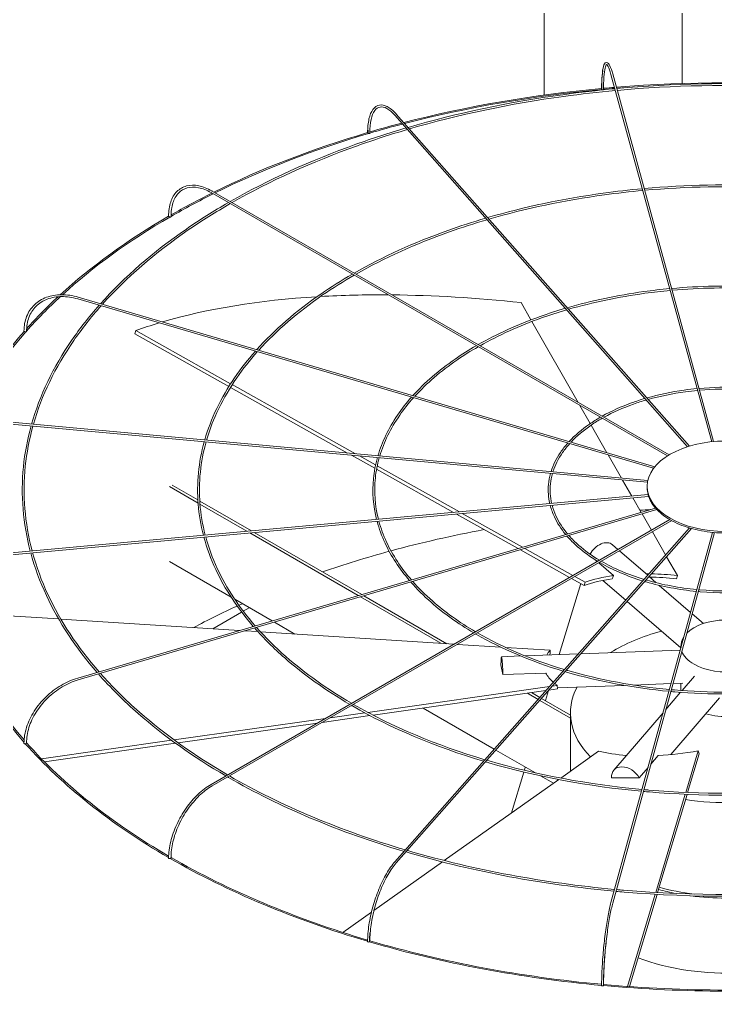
# Model space of a CAD drawing. Header units: millimetres. Extents: x -312439 to 477422, y -331570 to 212570.
# Drawn here: x 361881 to 362808, y 105939 to 107253 of the extents above; entities that cross this region are included whole.
import ezdxf

# ---------------------------------------------------------------- set-up
doc = ezdxf.new("R2010")
doc.units = ezdxf.units.MM

msp = doc.modelspace()

# ---------------------------------------------------------------- linework, layer by layer
at = {"color": 3, "linetype": 'Continuous', "lineweight": 0, "extrusion": (-1.11022e-16, 0.816497, 0.57735)}
for p, q in [((362579.959, 107747.843), (362579.959, 107152.086)), ((362763.67, 107641.777), (362763.67, 107167.51)), ((362668.981, 107179.627), (362803.337, 106689.869)), ((362805.812, 106690.107), (362671.344, 107180.275)), ((362380.986, 107125.066), (362770.936, 106683.208)), ((362773.5, 106684.005), (362382.823, 107126.686)), ((362136.085, 107021.958), (362744.137, 106670.9)), ((362746.501, 106672.363), (362137.31, 107024.08)), ((362727.46, 106656.53), (361958.89, 106882.624)), ((361958.199, 106880.274), (362725.824, 106654.458)), ((362562.283, 106852.278), (362549.072, 106875.339)), ((362625.248, 106742.369), (362563.515, 106850.127)), ((362034.449, 106833.722), (362035.685, 106838.009)), ((362159.682, 106763.531), (362034.449, 106833.722)), ((362035.685, 106838.009), (362162.009, 106767.207)), ((362317.954, 106674.823), (362161.821, 106762.332)), ((362164.149, 106766.007), (362328.57, 106673.852)), ((362641.411, 106714.154), (362627.669, 106738.143)), ((362717.626, 106635.816), (361864.772, 106713.803)), ((361864.995, 106716.243), (362718.083, 106638.233)), ((362663.673, 106675.294), (362642.632, 106712.022)), ((362354.308, 106654.447), (362323.198, 106671.883)), ((362333.814, 106670.913), (362355.201, 106658.926)), ((362683.07, 106641.435), (362665.432, 106672.224)), ((362357.439, 106657.671), (362466.911, 106596.314)), ((362459.273, 106595.615), (362356.567, 106653.18)), ((362118.341, 106612.217), (362084.017, 106632.034)), ((362696.873, 106617.342), (362684.557, 106638.839)), ((361864.772, 106541.252), (362718.43, 106619.313)), ((362080.553, 106630.034), (362118.612, 106608.06)), ((362717.216, 106628.48), (362717.216, 106630.48)), ((362719.153, 106616.92), (361864.995, 106538.813)), ((362189.779, 106570.972), (362120.882, 106610.749)), ((362121.184, 106606.575), (362183.798, 106570.425)), ((362709.257, 106595.724), (362698.212, 106615.005)), ((362728.379, 106601.349), (361958.199, 106374.782)), ((361958.89, 106372.432), (362730.218, 106599.337)), ((362545.191, 106547.46), (362463.046, 106593.501)), ((362470.684, 106594.199), (362551.017, 106549.174)), ((362722.907, 106571.898), (362710.509, 106593.539)), ((362747.423, 106586.053), (362136.085, 106233.097)), ((362749.9, 106584.654), (362137.31, 106230.976)), ((362187.476, 106568.301), (362332.133, 106484.784)), ((362336.723, 106486.134), (362193.457, 106568.848)), ((362773.642, 106574.913), (362380.986, 106129.99)), ((362776.245, 106574.161), (362382.823, 106128.369)), ((362668.981, 106075.428), (362804.379, 106568.987)), ((362671.344, 106074.78), (362806.858, 106568.764)), ((362741.83, 106538.867), (362724.124, 106569.773)), ((362670.856, 106552.588), (362678.295, 106546.142)), ((362613.888, 106508.956), (362548.178, 106545.785)), ((362554.005, 106547.499), (362618.264, 106511.483)), ((362680.254, 106544.444), (362717.935, 106511.791)), ((362162.808, 106482.543), (362080.553, 106530.034)), ((362647.658, 106532.736), (362650.624, 106530.166)), ((362652.582, 106528.468), (362672.312, 106511.371)), ((362757.554, 106511.419), (362743.116, 106536.622)), ((362600.106, 106406.127), (362628.665, 106500.674)), ((362633.125, 106498.174), (362616.374, 106507.563)), ((362620.75, 106510.09), (362634.36, 106502.462)), ((362633.125, 106498.174), (362634.36, 106502.462)), ((362658.271, 106504.987), (362688.677, 106478.638)), ((362719.786, 106510.187), (362729.366, 106501.884)), ((362756.319, 106507.132), (362757.554, 106511.419)), ((362733.388, 106498.399), (362775.099, 106462.253)), ((362217.392, 106451.03), (362167.547, 106479.808)), ((362335.063, 106483.092), (362442.411, 106421.115)), ((362450.199, 106420.618), (362339.652, 106484.442)), ((362690.528, 106477.034), (362762.132, 106414.983)), ((362176.683, 106462.755), (362138.17, 106440.52)), ((362186.882, 106468.644), (362178.82, 106463.989)), ((362777.151, 106460.475), (362792.087, 106447.531)), ((361932.718, 106453.625), (361846.557, 106459.12)), ((362173.916, 106438.24), (361935.661, 106453.437)), ((362247.694, 106433.534), (362220.321, 106449.338)), ((362198.295, 106436.685), (362181.049, 106437.785)), ((362459.819, 106420.004), (362201.814, 106436.461)), ((362521.853, 106416.048), (362464.23, 106419.723)), ((362587.965, 106411.831), (362528.496, 106415.624)), ((362588.06, 106407.164), (362587.965, 106411.831)), ((362628.892, 106407.194), (362761.341, 106412.103)), ((362762.246, 106417.619), (362762.246, 106415.402)), ((362522.969, 106403.268), (362548.446, 106404.212)), ((362554.398, 106404.433), (362625.515, 106407.068)), ((362525.009, 106379.339), (362522.377, 106392.346)), ((362582.238, 106381.46), (362525.009, 106379.339)), ((362763.779, 106358.109), (362780.125, 106377.18)), ((362344.818, 106329.054), (362587.058, 106363.493)), ((362582.334, 106358.14), (362351.805, 106325.366)), ((362574.26, 106348.991), (362563.14, 106355.412)), ((362581.573, 106344.77), (362585.616, 106358.157)), ((362597.544, 106360.303), (362586.07, 106358.671)), ((362590.794, 106364.024), (362597.448, 106364.97)), ((362597.544, 106360.303), (362597.448, 106364.97)), ((362597.513, 106361.785), (362686.409, 106365.08)), ((362698.667, 106365.534), (362749.079, 106367.403)), ((362742.144, 106332.864), (362761.799, 106355.797)), ((362751.645, 106367.498), (362764.565, 106367.976)), ((362762.246, 106367.891), (362762.246, 106358.22)), ((362557.581, 106354.621), (362571.922, 106346.342)), ((362574.086, 106345.092), (362614.968, 106321.489)), ((362614.968, 106325.489), (362576.425, 106347.742)), ((362748.855, 106272.75), (362813.697, 106348.407)), ((362513.458, 106280.096), (362418.599, 106334.862)), ((362086.619, 106292.346), (362288.393, 106321.032)), ((362347.652, 106324.776), (362284.137, 106315.746)), ((362294.892, 106321.956), (362340.729, 106328.472)), ((362614.968, 106250.62), (362614.968, 106328.382)), ((362672.766, 106251.914), (362738.408, 106328.505)), ((362277.637, 106314.822), (362092.005, 106288.431)), ((361909.783, 106267.206), (362083.157, 106291.854)), ((362088.51, 106287.934), (361913.815, 106263.098)), ((362568.232, 106248.472), (362515.622, 106278.846)), ((362652.553, 106277.242), (362602.06, 106241.477)), ((362768.592, 106222.282), (362785.23, 106277.768)), ((362786.561, 106273.576), (362785.23, 106277.768)), ((362722.115, 106259.854), (362732.068, 106271.467)), ((362786.561, 106273.576), (362771.147, 106222.173)), ((362553.513, 106251.875), (362554.823, 106256.213)), ((362706.635, 106241.792), (362718.379, 106255.495)), ((362599.288, 106239.513), (362446.827, 106131.52)), ((362536.303, 106194.899), (362552.803, 106249.526)), ((362592.31, 106234.57), (362575.247, 106244.422)), ((362669.808, 106241.646), (362706.635, 106241.792)), ((362728.606, 106088.936), (362767.867, 106219.862)), ((362770.421, 106219.752), (362731.15, 106088.791)), ((362444.199, 106129.659), (362353.078, 106065.114)), ((362691.027, 105963.614), (362727.883, 106086.524)), ((362730.427, 106086.379), (362693.56, 105963.431)), ((362349.753, 106062.759), (362311.515, 106035.674))]:
    msp.add_line(p, q, dxfattribs=at)
at = {"color": 3, "linetype": 'Continuous', "lineweight": 0}
for centre, major_axis, ratio, start_param, end_param in [((362822.142, 106562.945), (-1048.768, 0), 0.57735027, 4.57359934, 4.85199434), ((362822.142, 106562.945), (-1048.768, 0), 0.57735027, 4.87097639, 5.13416564), ((362822.142, 106562.945), (-1046.319, 0), 0.57735027, 4.87108521, 5.13404975), ((362657.741, 107160.398), (1.225, 0), 0.57735027, 3.14159265, 3.70729107), ((362657.933, 107159.699), (1.225, 0.004), 0.56474576, 3.29698969, 4.86778602), ((362657.933, 107159.699), (1.225, 0.004), 0.56474576, 4.86778602, 6.28318531), ((362822.142, 106562.945), (-1048.768, 0), 0.57735027, 4.85438672, 4.86842813), ((362822.142, 106562.945), (-1046.319, 0), 0.57735027, 4.85435141, 4.86879705), ((362822.142, 106562.945), (-1046.319, 0), 0.57735027, 4.79833842, 4.85195343), ((362822.142, 106562.945), (-1048.768, 0), 0.57735027, 5.13694439, 5.18189128), ((362822.142, 106562.945), (-1046.319, 0), 0.57735027, 5.13683502, 5.18307763), ((362822.142, 106562.945), (-1048.768, 0), 0.57735027, 5.18510484, 5.42093263), ((362822.142, 106562.945), (-1046.319, 0), 0.57735027, 5.18527527, 5.42075236), ((362345.856, 107101.89), (1.225, 0), 0.57735027, 3.14159265, 4.134446), ((362346.412, 107101.26), (1.225, 0.01), 0.56597275, 3.60793822, 5.17873454), ((362346.412, 107101.26), (1.225, 0.01), 0.56597275, 5.17873454, 6.28318531), ((362822.142, 106562.945), (-1046.319, 0), 0.57735027, 5.42407254, 5.49730565), ((362822.142, 106562.945), (-1048.768, 0), 0.57735027, 5.42424502, 5.49496708), ((362822.142, 106562.945), (-1048.768, 0), 0.57735027, 5.49938311, 5.72060344), ((362822.142, 106562.945), (-1046.319, 0), 0.57735027, 5.49937067, 5.71908805), ((362080.551, 106990.603), (1.225, 0), 0.57735027, 3.14159265, 4.45055499), ((362081.417, 106990.103), (1.225, 0.016), 0.56830663, 3.91933875, 5.49013508), ((362081.417, 106990.103), (1.225, 0.016), 0.56830663, 5.49013508, 6.28318531), ((362822.142, 106562.945), (-1046.319, 0), 0.57735027, 5.72402786, 5.81143896), ((362822.142, 106562.945), (-1048.768, 0), 0.57735027, 5.72583618, 5.80677108), ((362823.377, 106396.52), (-971.388, 279.904), 0.41303809, 5.42335715, 5.70815224), ((362823.377, 106396.52), (-971.388, 279.904), 0.41303809, 5.31032739, 5.41762277), ((362823.377, 106396.52), (-971.388, 279.904), 0.41303809, 5.11506512, 5.30461302), ((362823.377, 106396.52), (-971.388, 279.904), 0.41303809, 5.71506764, 5.76687966), ((362822.142, 106562.945), (-1048.768, 0), 0.57735027, 5.81359811, 6.07011802), ((362822.142, 106562.945), (-1046.319, 0), 0.57735027, 5.81336511, 6.06128621), ((361887.795, 106837.429), (1.225, 0), 0.57735027, 3.14159265, 4.76471425), ((361888.886, 106837.108), (1.225, 0.021), 0.57151893, 4.23145457, 5.8022509), ((361888.886, 106837.108), (1.225, 0.021), 0.57151893, 5.8022509, 6.28318531), ((362821.709, 106628.48), (-104.492, 0), 0.57735027, 0, 0.1535113), ((362821.709, 106628.48), (-104.492, 0), 0.57735027, 0.16064797, 0.46767057), ((362822.142, 105998.056), (1046.319, 0), 0.57735027, 1.66704137, 1.68043487), ((362821.709, 106628.48), (-104.492, 0), 0.57735027, 0.47480723, 0.78182983), ((362821.709, 106628.48), (-104.492, 0), 0.57735027, 0.7889665, 1.0959891), ((362822.142, 105998.056), (1046.319, 0), 0.57735027, 1.88378363, 2.01152702), ((362821.709, 106628.48), (-104.492, 0), 0.57735027, 1.10312576, 1.41014836), ((362821.709, 106628.48), (-104.492, 0), 0.57735027, 1.41728503, 1.72430763), ((362656.378, 106535.881), (-14.478, -16.707), 0.67950023, 3.14159265, 5.02860292), ((362822.142, 105998.056), (1046.319, 0), 0.57735027, 2.01409491, 2.11046953), ((362823.377, 106396.52), (233.097, -67.167), 0.41303809, 2.14647482, 2.1667574), ((362823.377, 106396.52), (233.097, -67.167), 0.41303809, 1.97347247, 2.1313259), ((362822.142, 106392.233), (-233.097, 67.167), 0.41303809, 5.53223376, 5.76687966), ((362823.377, 106396.52), (233.097, -67.167), 0.41303809, 2.38836611, 2.62528701), ((362822.142, 106392.233), (-233.097, 67.167), 0.41303809, 5.11506512, 5.27837519), ((362822.142, 105998.056), (1046.319, 0), 0.57735027, 2.23436866, 2.24000128), ((362822.142, 106562.945), (-1048.768, 0), 0.57735027, 0.1585854, 0.46892864), ((362822.142, 106562.945), (-1046.319, 0), 0.57735027, 0.15790655, 0.46457773), ((362822.142, 105998.056), (1046.319, 0), 0.57735027, 2.24276735, 2.31574628), ((362822.142, 106417.619), (-59.895, 0), 0.57735027, 3.69756416, 5.76575409), ((362822.142, 106328.382), (-207.174, 0), 0.57735027, 5.13902547, 5.54737639), ((362822.142, 106417.619), (-59.895, 0), 0.57735027, 5.91432374, 6.33788761), ((362822.047, 106396.9), (-242.531, -4.942), 0.30331876, 6.01219977, 6.09914028), ((362822.142, 106417.619), (-59.895, 0), 0.57735027, 0.20327195, 0.78539816), ((362822.142, 106417.619), (-59.895, 0), 0.57735027, 0.78539816, 2.89978042), ((362523.788, 106381.175), (-0.819, 22.092), 0.05230802, 4.627231, 7.32191967), ((362822.142, 106392.233), (-242.531, -4.942), 0.30331876, 6.01219977, 6.0333648), ((362822.047, 106396.9), (-242.531, -4.942), 0.30331876, 0.14390811, 0.31767721), ((362822.047, 106396.9), (-242.531, -4.942), 0.30331876, 0.34103276, 0.38082901), ((362822.142, 106328.382), (-207.174, 0), 0.57735027, 5.99169836, 6.79713651), ((362822.142, 106357.998), (-59.895, 0), 0.57735027, 1.1079301, 2.23846982), ((361887.795, 106287.961), (1.225, 0), 0.57735027, 3.14159265, 5.70719205), ((362822.142, 106562.945), (-1048.768, 0), 0.57735027, 0.4725868, 0.78374969), ((361888.886, 106288.282), (1.225, 0.021), 0.58304212, 5.17373692, 6.28318531), ((362822.142, 106562.945), (-1046.319, 0), 0.57735027, 0.47175253, 0.78145685), ((362820.811, 106396.425), (-231.216, -73.381), 0.44048996, 0.62708313, 0.83556185), ((362820.811, 106396.425), (-231.216, -73.381), 0.44048996, 1.04197677, 1.27889767), ((362689.552, 106237.527), (16.786, -14.386), 0.73180825, 1.0914656, 3.78615427), ((362822.142, 106328.382), (-207.174, 0), 0.57735027, 1.30817895, 1.9425337), ((362080.551, 106134.787), (1.225, 0), 0.57735027, 3.14159265, 6.02135132), ((362822.142, 106562.945), (-1048.768, 0), 0.57735027, 0.78656596, 1.09808088), ((362081.417, 106135.287), (1.225, 0.017), 0.58625442, 5.48989346, 6.28318531), ((362822.142, 106562.945), (-1046.319, 0), 0.57735027, 0.78587838, 1.09689941), ((362822.142, 106203.877), (-212.072, 0), 0.57735027, 1.13383327, 1.25213937), ((362822.142, 106203.877), (-207.174, 0), 0.57735027, 1.12739667, 1.36460952), ((362822.142, 106203.877), (-212.072, 0), 0.57735027, 1.3476903, 1.79509044), ((362345.856, 106023.5), (-1.225, 0), 0.57735027, 0, 3.14159265), ((362822.142, 106562.945), (-1048.768, 0), 0.57735027, 1.10054445, 1.41220862), ((362346.412, 106024.13), (-1.225, -0.011), 0.58858829, 2.66526492, 3.14159265), ((362822.142, 106562.945), (-1046.319, 0), 0.57735027, 1.10010535, 1.41183726), ((362822.142, 106103.877), (-212.072, 0), 0.57735027, 0.98594125, 2.34464399), ((362822.142, 106000.056), (-1048.768, 0), 0.57735027, 0, 3.14159265), ((362657.741, 105964.992), (-1.225, 0), 0.57735027, 0, 3.14159265), ((362822.142, 106562.945), (-1048.768, 0), 0.57735027, 1.41453598, 1.72626058), ((362657.933, 105965.691), (-1.225, -0.004), 0.58981528, 2.98275574, 3.14159265), ((362822.142, 106562.945), (-1046.319, 0), 0.57735027, 1.41438895, 1.72636573)]:
    msp.add_ellipse(centre, major_axis=major_axis, ratio=ratio, start_param=start_param, end_param=end_param, dxfattribs=at)
msp.add_ellipse((362821.709, 106630.48), major_axis=(-104.492, 0), ratio=0.57735027, dxfattribs=at)
for points, knots in [([(362656.516, 107160.398), (362656.516, 107167.211), (362656.723, 107173.277), (362657.534, 107183.351), (362658.131, 107187.347), (362659.738, 107193.034), (362660.641, 107195.095), (362663.781, 107195.556), (362664.774, 107194.966), (362666.979, 107192.625), (362668.208, 107190.007), (362670.127, 107184.481), (362670.736, 107182.491), (362671.344, 107180.275)], [4.71238898, 4.71238898, 4.71238898, 4.71238898, 5.02654825, 5.02654825, 5.34070751, 5.34070751, 5.65486678, 5.65486678, 5.82360284, 5.82360284, 6.1377621, 6.1377621, 6.28318531, 6.28318531, 6.28318531, 6.28318531]), ([(362658.044, 107184.938), (362658.007, 107184.695), (362657.971, 107184.448), (362657.364, 107180.101), (362656.987, 107174.888), (362656.734, 107165.94), (362656.699, 107162.898), (362656.708, 107159.698)], [7.384497053, 7.384497053, 7.384497053, 7.384497053, 7.403952931, 7.403952931, 7.721220971, 7.721220971, 7.869487909, 7.869487909, 7.869487909, 7.869487909]), ([(362668.981, 107179.627), (362667.709, 107184.267), (362666.432, 107187.833), (362664.207, 107192.156), (362663.21, 107192.754), (362663.104, 107192.755), (362662.285, 107192.16), (362660.876, 107187.502), (362660.299, 107184.102), (362659.457, 107175.129), (362659.208, 107169.41), (362659.156, 107161.858), (362659.154, 107160.79), (362659.157, 107159.703)], [0, 0, 0, 0, 0.31526689, 0.31526689, 0.60947257, 0.60947257, 0.92674061, 0.92674061, 1.22083726, 1.22083726, 1.53563039, 1.53563039, 1.5863402, 1.5863402, 1.5863402, 1.5863402]), ([(362674.22, 107160.53), (362650.923, 107158.386), (362627.766, 107155.734), (362533.398, 107142.769), (362463.988, 107128.089), (362398.483, 107108.941)], [4.085069591, 4.085069591, 4.085069591, 4.085069591, 4.160608173, 4.160608173, 4.395665913, 4.395665913, 4.395665913, 4.395665913]), ([(362674.878, 107158.131), (362651.847, 107156.018), (362628.953, 107153.407), (362534.967, 107140.564), (362465.671, 107125.966), (362400.274, 107106.912)], [4.084600117, 4.084600117, 4.084600117, 4.084600117, 4.159387709, 4.159387709, 4.39434399, 4.39434399, 4.39434399, 4.39434399]), ([(362966.719, 107160.757), (362945.474, 107162.678), (362924.115, 107164.177), (362827.414, 107169.021), (362751.349, 107167.509), (362676.698, 107160.757)], [3.771589677, 3.771589677, 3.771589677, 3.771589677, 3.840445898, 3.840445898, 4.082391957, 4.082391957, 4.082391957, 4.082391957]), ([(362966.061, 107158.357), (362945.269, 107160.231), (362924.368, 107161.701), (362828.116, 107166.573), (362752.027, 107165.09), (362677.357, 107158.357)], [3.7720633, 3.7720633, 3.7720633, 3.7720633, 3.839550132, 3.839550132, 4.081918334, 4.081918334, 4.081918334, 4.081918334]), ([(362344.631, 107101.89), (362344.631, 107108.751), (362345.233, 107114.946), (362347.619, 107125.448), (362349.397, 107129.759), (362354.12, 107136.098), (362357.115, 107138.121), (362363.675, 107139.26), (362367.113, 107138.567), (362374.365, 107134.886), (362378.223, 107131.742), (362382.319, 107127.252), (362382.571, 107126.972), (362382.823, 107126.686)], [4.71238898, 4.71238898, 4.71238898, 4.71238898, 5.02654825, 5.02654825, 5.34070751, 5.34070751, 5.65486678, 5.65486678, 5.94845155, 5.94845155, 6.26261081, 6.26261081, 6.28318531, 6.28318531, 6.28318531, 6.28318531]), ([(362380.986, 107125.066), (362377.33, 107129.208), (362373.698, 107132.271), (362366.967, 107135.958), (362363.904, 107136.584), (362358.539, 107135.644), (362356.151, 107134.068), (362352.043, 107128.474), (362350.377, 107124.455), (362348.169, 107114.444), (362347.609, 107108.482), (362347.634, 107101.655), (362347.635, 107101.463), (362347.637, 107101.271)], [0, 0, 0, 0, 0.31464476, 0.31464476, 0.6289116, 0.6289116, 0.94617964, 0.94617964, 1.26344768, 1.26344768, 1.5772832, 1.5772832, 1.5863402, 1.5863402, 1.5863402, 1.5863402]), ([(362395.888, 107108.18), (362373.071, 107101.459), (362350.731, 107094.197), (362268.34, 107064.784), (362212.025, 107039.14), (362161.447, 107010.144)], [4.398772282, 4.398772282, 4.398772282, 4.398772282, 4.480777933, 4.480777933, 4.708868502, 4.708868502, 4.708868502, 4.708868502]), ([(362397.677, 107106.153), (362374.956, 107099.481), (362352.708, 107092.274), (362270.552, 107063.047), (362214.367, 107037.55), (362163.902, 107008.727)], [4.39745622, 4.39745622, 4.39745622, 4.39745622, 4.479217897, 4.479217897, 4.707006068, 4.707006068, 4.707006068, 4.707006068]), ([(362345.224, 107105.308), (362345.202, 107104.491), (362345.189, 107103.664), (362345.182, 107102.307), (362345.183, 107101.784), (362345.187, 107101.257)], [7.8059806913, 7.8059806913, 7.8059806913, 7.8059806913, 7.8451401512, 7.8451401512, 7.8694167814, 7.8694167814, 7.8694167814, 7.8694167814]), ([(362079.326, 106990.603), (362079.326, 106997.503), (362080.271, 107003.884), (362084.005, 107014.998), (362086.798, 107019.732), (362093.992, 107027.012), (362098.385, 107029.556), (362108.255, 107032.162), (362113.721, 107032.229), (362125.179, 107029.954), (362131.175, 107027.602), (362137.204, 107024.141), (362137.257, 107024.11), (362137.31, 107024.08)], [3.14159265, 3.14159265, 3.14159265, 3.14159265, 3.45575192, 3.45575192, 3.76991118, 3.76991118, 4.08269654, 4.08269654, 4.39544819, 4.39544819, 4.70960746, 4.70960746, 4.71238898, 4.71238898, 4.71238898, 4.71238898]), ([(362136.085, 107021.958), (362130.335, 107025.278), (362124.61, 107027.52), (362113.812, 107029.66), (362108.747, 107029.56), (362099.743, 107027.106), (362095.798, 107024.757), (362089.307, 107017.984), (362086.764, 107013.55), (362083.384, 107002.962), (362082.552, 106996.812), (362082.641, 106990.119)], [1.57079633, 1.57079633, 1.57079633, 1.57079633, 1.88806437, 1.88806437, 2.20533241, 2.20533241, 2.52260045, 2.52260045, 2.83986849, 2.83986849, 3.15713653, 3.15713653, 3.15713653, 3.15713653]), ([(362710.787, 107027.235), (362693.328, 107025.625), (362675.973, 107023.635), (362605.421, 107013.933), (362553.563, 107002.977), (362504.601, 106988.697)], [4.085383912, 4.085383912, 4.085383912, 4.085383912, 4.160809561, 4.160809561, 4.394762921, 4.394762921, 4.394762921, 4.394762921]), ([(362930.153, 107027.461), (362914.304, 107028.889), (362898.371, 107030.004), (362826.056, 107033.62), (362769.135, 107032.496), (362713.265, 107027.461)], [3.772165081, 3.772165081, 3.772165081, 3.772165081, 3.840593344, 3.840593344, 4.081816553, 4.081816553, 4.081816553, 4.081816553]), ([(362929.494, 107025.061), (362914.099, 107026.443), (362898.623, 107027.528), (362826.758, 107031.172), (362769.813, 107030.076), (362713.924, 107025.061)], [3.772797592, 3.772797592, 3.772797592, 3.772797592, 3.839399606, 3.839399606, 4.081184042, 4.081184042, 4.081184042, 4.081184042]), ([(362711.445, 107024.836), (362694.251, 107023.257), (362677.159, 107021.308), (362606.99, 107011.729), (362555.246, 107000.854), (362506.393, 106986.668)], [4.084758769, 4.084758769, 4.084758769, 4.084758769, 4.159183124, 4.159183124, 4.392998475, 4.392998475, 4.392998475, 4.392998475]), ([(362158.994, 107008.732), (362139.459, 106997.45), (362120.787, 106985.668), (362058.703, 106942.835), (362020.226, 106909.389), (361988.555, 106873.897)], [4.712563603, 4.712563603, 4.712563603, 4.712563603, 4.800982872, 4.800982872, 5.022068239, 5.022068239, 5.022068239, 5.022068239]), ([(362161.444, 107007.317), (362141.954, 106996.102), (362123.323, 106984.391), (362061.281, 106941.758), (362022.815, 106908.453), (361991.157, 106873.132)], [4.710711416, 4.710711416, 4.710711416, 4.710711416, 4.799012884, 4.799012884, 5.020261931, 5.020261931, 5.020261931, 5.020261931]), ([(362502.006, 106987.936), (362484.853, 106982.882), (362468.059, 106977.421), (362406.496, 106955.431), (362364.487, 106936.321), (362326.72, 106914.724)], [4.398901247, 4.398901247, 4.398901247, 4.398901247, 4.481035777, 4.481035777, 4.70761983, 4.70761983, 4.70761983, 4.70761983]), ([(362503.795, 106985.909), (362486.737, 106980.905), (362470.036, 106975.498), (362408.708, 106953.693), (362366.83, 106934.731), (362329.177, 106913.305)], [4.397147207, 4.397147207, 4.397147207, 4.397147207, 4.478956818, 4.478956818, 4.705132161, 4.705132161, 4.705132161, 4.705132161]), ([(362324.265, 106913.313), (362309.542, 106904.809), (362295.471, 106895.928), (362249.112, 106863.923), (362220.445, 106839.04), (362196.795, 106812.638)], [4.712541759, 4.712541759, 4.712541759, 4.712541759, 4.801308866, 4.801308866, 5.020482203, 5.020482203, 5.020482203, 5.020482203]), ([(362326.716, 106911.898), (362312.037, 106903.462), (362298.007, 106894.651), (362251.691, 106862.846), (362223.037, 106838.103), (362199.399, 106811.872)], [4.710072273, 4.710072273, 4.710072273, 4.710072273, 4.798683598, 4.798683598, 5.018063384, 5.018063384, 5.018063384, 5.018063384]), ([(362747.342, 106893.985), (362735.724, 106892.909), (362724.176, 106891.581), (362677.433, 106885.142), (362643.115, 106877.907), (362610.688, 106868.49)], [4.086037534, 4.086037534, 4.086037534, 4.086037534, 4.161210359, 4.161210359, 4.393038284, 4.393038284, 4.393038284, 4.393038284]), ([(362893.598, 106894.21), (362883.142, 106895.146), (362872.631, 106895.877), (362824.694, 106898.266), (362786.913, 106897.528), (362749.82, 106894.21)], [3.773286698, 3.773286698, 3.773286698, 3.773286698, 3.840886477, 3.840886477, 4.080694936, 4.080694936, 4.080694936, 4.080694936]), ([(362892.939, 106891.81), (362882.937, 106892.699), (362872.884, 106893.401), (362825.395, 106895.817), (362787.591, 106895.109), (362750.478, 106891.81)], [3.774238416, 3.774238416, 3.774238416, 3.774238416, 3.839097695, 3.839097695, 4.079743218, 4.079743218, 4.079743218, 4.079743218]), ([(361886.57, 106837.429), (361886.57, 106844.358), (361887.768, 106850.957), (361892.47, 106862.834), (361895.974, 106868.108), (361904.937, 106876.776), (361910.391, 106880.166), (361922.674, 106884.731), (361929.501, 106885.906), (361943.853, 106885.958), (361951.377, 106884.834), (361958.89, 106882.624)], [4.71238898, 4.71238898, 4.71238898, 4.71238898, 5.02654825, 5.02654825, 5.34070751, 5.34070751, 5.65486678, 5.65486678, 5.96902604, 5.96902604, 6.28318531, 6.28318531, 6.28318531, 6.28318531]), ([(361958.199, 106880.274), (361950.936, 106882.41), (361943.687, 106883.478), (361929.95, 106883.385), (361923.465, 106882.226), (361911.897, 106877.826), (361906.815, 106874.588), (361898.518, 106866.356), (361895.301, 106861.361), (361891.041, 106850.07), (361889.999, 106843.773), (361890.111, 106837.128)], [0, 0, 0, 0, 0.31726804, 0.31726804, 0.63453608, 0.63453608, 0.95180412, 0.95180412, 1.26907216, 1.26907216, 1.5863402, 1.5863402, 1.5863402, 1.5863402]), ([(362748, 106891.586), (362736.648, 106890.541), (362725.362, 106889.254), (362679.002, 106882.937), (362644.799, 106875.782), (362612.48, 106866.458)], [4.08510236, 4.08510236, 4.08510236, 4.08510236, 4.158773218, 4.158773218, 4.390386282, 4.390386282, 4.390386282, 4.390386282]), ([(361986.758, 106871.872), (361973.271, 106856.6), (361961.037, 106840.955), (361925.481, 106789.046), (361907.529, 106751.541), (361896.68, 106713.345)], [5.026267439, 5.026267439, 5.026267439, 5.026267439, 5.121193451, 5.121193451, 5.33524268, 5.33524268, 5.33524268, 5.33524268]), ([(361989.353, 106871.109), (361975.968, 106856.019), (361963.818, 106840.567), (361928.132, 106788.831), (361910.066, 106751.308), (361899.162, 106713.118)], [5.024480731, 5.024480731, 5.024480731, 5.024480731, 5.118801023, 5.118801023, 5.334410373, 5.334410373, 5.334410373, 5.334410373]), ([(362608.091, 106867.73), (362596.614, 106864.345), (362585.376, 106860.687), (362544.636, 106846.118), (362516.92, 106833.534), (362491.955, 106819.325)], [4.399235311, 4.399235311, 4.399235311, 4.399235311, 4.481549286, 4.481549286, 4.705249353, 4.705249353, 4.705249353, 4.705249353]), ([(362609.88, 106865.702), (362598.498, 106862.367), (362587.353, 106858.764), (362546.849, 106844.38), (362519.266, 106831.943), (362494.416, 106817.905)], [4.396606667, 4.396606667, 4.396606667, 4.396606667, 4.478434088, 4.478434088, 4.701505316, 4.701505316, 4.701505316, 4.701505316]), ([(362489.497, 106817.916), (362479.599, 106812.199), (362470.142, 106806.225), (362439.504, 106785.046), (362420.639, 106768.713), (362405.005, 106751.388)], [4.712617693, 4.712617693, 4.712617693, 4.712617693, 4.801958432, 4.801958432, 5.017472679, 5.017472679, 5.017472679, 5.017472679]), ([(362491.949, 106816.501), (362482.094, 106810.851), (362472.678, 106804.948), (362442.087, 106783.969), (362423.235, 106767.776), (362407.615, 106750.62)], [4.708914423, 4.708914423, 4.708914423, 4.708914423, 4.798024648, 4.798024648, 5.013814843, 5.013814843, 5.013814843, 5.013814843]), ([(362194.994, 106810.615), (362184.799, 106799.075), (362175.556, 106787.252), (362149.026, 106748.476), (362135.651, 106720.615), (362127.494, 106692.239)], [5.026073872, 5.026073872, 5.026073872, 5.026073872, 5.121589201, 5.121589201, 5.333322518, 5.333322518, 5.333322518, 5.333322518]), ([(362197.59, 106809.851), (362187.496, 106798.494), (362178.337, 106786.863), (362151.679, 106748.26), (362138.19, 106720.383), (362129.977, 106692.012)], [5.023689806, 5.023689806, 5.023689806, 5.023689806, 5.118400985, 5.118400985, 5.332193335, 5.332193335, 5.332193335, 5.332193335]), ([(362857.043, 106760.959), (362851.98, 106761.402), (362846.892, 106761.749), (362823.333, 106762.911), (362804.691, 106762.561), (362786.375, 106760.959)], [3.776630452, 3.776630452, 3.776630452, 3.776630452, 3.841752063, 3.841752063, 4.077351182, 4.077351182, 4.077351182, 4.077351182]), ([(362403.199, 106749.366), (362396.308, 106741.572), (362390.066, 106733.582), (362372.561, 106707.937), (362363.759, 106689.706), (362358.299, 106671.133)], [5.025838542, 5.025838542, 5.025838542, 5.025838542, 5.122377625, 5.122377625, 5.329668134, 5.329668134, 5.329668134, 5.329668134]), ([(362783.896, 106760.734), (362778.121, 106760.193), (362772.38, 106759.527), (362749.446, 106756.351), (362732.667, 106752.836), (362716.776, 106748.279)], [4.08798608, 4.08798608, 4.08798608, 4.08798608, 4.162397179, 4.162397179, 4.387898946, 4.387898946, 4.387898946, 4.387898946]), ([(362784.554, 106758.335), (362779.045, 106757.825), (362773.566, 106757.201), (362751.016, 106754.145), (362734.354, 106750.708), (362718.572, 106746.244)], [4.086130867, 4.086130867, 4.086130867, 4.086130867, 4.157537531, 4.157537531, 4.382563309, 4.382563309, 4.382563309, 4.382563309]), ([(362856.384, 106758.557), (362851.775, 106758.955), (362847.145, 106759.274), (362824.035, 106760.462), (362805.37, 106760.14), (362787.033, 106758.557)], [3.778551419, 3.778551419, 3.778551419, 3.778551419, 3.838185012, 3.838185012, 4.075430215, 4.075430215, 4.075430215, 4.075430215]), ([(362405.796, 106748.602), (362399.006, 106740.989), (362392.848, 106733.193), (362375.218, 106707.722), (362366.303, 106689.475), (362360.786, 106670.906)], [5.022258505, 5.022258505, 5.022258505, 5.022258505, 5.117600339, 5.117600339, 5.327918781, 5.327918781, 5.327918781, 5.327918781]), ([(362714.177, 106747.523), (362708.375, 106745.807), (362702.695, 106743.953), (362682.776, 106736.806), (362669.353, 106730.747), (362657.195, 106723.924)], [4.400230759, 4.400230759, 4.400230759, 4.400230759, 4.483072665, 4.483072665, 4.698193224, 4.698193224, 4.698193224, 4.698193224]), ([(362715.966, 106745.495), (362710.26, 106743.83), (362704.672, 106742.03), (362684.993, 106735.066), (362671.707, 106729.152), (362659.667, 106722.497)], [4.394987895, 4.394987895, 4.394987895, 4.394987895, 4.476861237, 4.476861237, 4.690631098, 4.690631098, 4.690631098, 4.690631098]), ([(361896.008, 106710.947), (361891.011, 106692.845), (361887.603, 106674.594), (361882.119, 106618.814), (361885.195, 106581.114), (361894.962, 106544.013)], [5.339721085, 5.339721085, 5.339721085, 5.339721085, 5.441089183, 5.441089183, 5.648615479, 5.648615479, 5.648615479, 5.648615479]), ([(361898.487, 106710.72), (361893.569, 106692.999), (361890.188, 106675.139), (361884.509, 106619.52), (361887.555, 106581.586), (361897.436, 106544.239)], [5.338921526, 5.338921526, 5.338921526, 5.338921526, 5.438899176, 5.438899176, 5.64936187, 5.64936187, 5.64936187, 5.64936187]), ([(362654.729, 106722.519), (362649.657, 106719.588), (362644.814, 106716.523), (362629.895, 106706.169), (362620.833, 106698.384), (362613.226, 106690.135)], [4.712843699, 4.712843699, 4.712843699, 4.712843699, 4.803888031, 4.803888031, 5.008535494, 5.008535494, 5.008535494, 5.008535494]), ([(362657.182, 106721.103), (362652.153, 106718.239), (362647.351, 106715.245), (362632.486, 106705.092), (362623.443, 106697.446), (362615.853, 106689.362)], [4.705442937, 4.705442937, 4.705442937, 4.705442937, 4.796044704, 4.796044704, 5.001045495, 5.001045495, 5.001045495, 5.001045495]), ([(362126.817, 106689.841), (362123.022, 106676.135), (362120.441, 106662.314), (362116.37, 106620.638), (362118.609, 106592.66), (362125.753, 106565.117)], [5.339283406, 5.339283406, 5.339283406, 5.339283406, 5.441448905, 5.441448905, 5.646435094, 5.646435094, 5.646435094, 5.646435094]), ([(362129.296, 106689.614), (362125.582, 106676.289), (362123.026, 106662.858), (362118.761, 106621.344), (362120.969, 106593.131), (362128.225, 106565.343)], [5.33821232, 5.33821232, 5.33821232, 5.33821232, 5.438530423, 5.438530423, 5.647409525, 5.647409525, 5.647409525, 5.647409525]), ([(362611.403, 106688.118), (362607.816, 106684.068), (362604.576, 106679.911), (362596.093, 106667.397), (362591.87, 106658.795), (362589.123, 106650.026)], [5.025139852, 5.025139852, 5.025139852, 5.025139852, 5.124718569, 5.124718569, 5.318852702, 5.318852702, 5.318852702, 5.318852702]), ([(362614.004, 106687.353), (362610.518, 106683.484), (362607.36, 106679.521), (362598.76, 106667.183), (362594.427, 106658.565), (362591.62, 106649.798)], [5.01795641, 5.01795641, 5.01795641, 5.01795641, 5.115193837, 5.115193837, 5.315025269, 5.315025269, 5.315025269, 5.315025269]), ([(362357.614, 106668.736), (362355.028, 106659.441), (362353.277, 106650.065), (362350.618, 106622.494), (362352.026, 106604.221), (362356.561, 106586.223)], [5.33857876, 5.33857876, 5.33857876, 5.33857876, 5.442163387, 5.442163387, 5.64226325, 5.64226325, 5.64226325, 5.64226325]), ([(362360.094, 106668.509), (362357.588, 106659.594), (362355.863, 106650.609), (362353.012, 106623.199), (362354.388, 106604.692), (362359.031, 106586.449)], [5.336959594, 5.336959594, 5.336959594, 5.336959594, 5.437790201, 5.437790201, 5.643665153, 5.643665153, 5.643665153, 5.643665153]), ([(362588.411, 106647.631), (362587.034, 106642.747), (362586.113, 106637.817), (362584.864, 106624.35), (362585.448, 106615.784), (362587.394, 106607.331)], [5.336493801, 5.336493801, 5.336493801, 5.336493801, 5.444267704, 5.444267704, 5.629920419, 5.629920419, 5.629920419, 5.629920419]), ([(362590.893, 106647.404), (362589.597, 106642.9), (362588.702, 106638.361), (362587.265, 106625.055), (362587.817, 106616.253), (362589.856, 106607.556)], [5.333180829, 5.333180829, 5.333180829, 5.333180829, 5.43554784, 5.43554784, 5.632366847, 5.632366847, 5.632366847, 5.632366847]), ([(362587.985, 106604.925), (362589.332, 106599.77), (362591.186, 106594.662), (362597.313, 106581.541), (362602.372, 106573.659), (362608.62, 106566.119)], [5.647555853, 5.647555853, 5.647555853, 5.647555853, 5.761093974, 5.761093974, 5.943993783, 5.943993783, 5.943993783, 5.943993783]), ([(362590.458, 106605.152), (362591.731, 106600.379), (362593.452, 106595.643), (362599.445, 106582.689), (362604.664, 106574.606), (362611.182, 106566.873)], [5.650528691, 5.650528691, 5.650528691, 5.650528691, 5.758797505, 5.758797505, 5.950674573, 5.950674573, 5.950674573, 5.950674573]), ([(362357.185, 106583.82), (362359.817, 106573.995), (362363.378, 106564.256), (362375.85, 106537.488), (362386.767, 106520.782), (362400.382, 106504.861)], [5.651173142, 5.651173142, 5.651173142, 5.651173142, 5.760561648, 5.760561648, 5.95641101, 5.95641101, 5.95641101, 5.95641101]), ([(362359.661, 106584.047), (362362.216, 106574.604), (362365.644, 106565.236), (362377.98, 106538.638), (362389.06, 106521.732), (362402.96, 106505.619)], [5.65270674, 5.65270674, 5.65270674, 5.65270674, 5.759411073, 5.759411073, 5.959865306, 5.959865306, 5.959865306, 5.959865306]), ([(362126.388, 106562.715), (362130.301, 106548.22), (362135.57, 106533.85), (362154.386, 106493.436), (362171.169, 106467.907), (362192.167, 106443.609)], [5.652395762, 5.652395762, 5.652395762, 5.652395762, 5.760377777, 5.760377777, 5.960593901, 5.960593901, 5.960593901, 5.960593901]), ([(362128.865, 106562.942), (362132.7, 106548.829), (362137.836, 106534.83), (362156.514, 106494.588), (362173.462, 106468.859), (362194.75, 106444.369)], [5.653428737, 5.653428737, 5.653428737, 5.653428737, 5.759610075, 5.759610075, 5.96292207, 5.96292207, 5.96292207, 5.96292207]), ([(362610.35, 106564.075), (362614.555, 106559.208), (362619.259, 106554.491), (362632.33, 106543.019), (362641.319, 106536.508), (362651.245, 106530.525)], [5.960592691, 5.960592691, 5.960592691, 5.960592691, 6.079635734, 6.079635734, 6.26166654, 6.26166654, 6.26166654, 6.26166654]), ([(362612.936, 106564.835), (362616.898, 106560.33), (362621.304, 106555.949), (362634.195, 106544.651), (362643.431, 106538.012), (362653.673, 106531.927)], [5.967591178, 5.967591178, 5.967591178, 5.967591178, 6.080287214, 6.080287214, 6.268831801, 6.268831801, 6.268831801, 6.268831801]), ([(361895.604, 106541.612), (361900.797, 106522.462), (361907.768, 106503.476), (361932.927, 106449.418), (361955.588, 106415.054), (361983.989, 106382.368)], [5.653093793, 5.653093793, 5.653093793, 5.653093793, 5.7602846, 5.7602846, 5.96276906, 5.96276906, 5.96276906, 5.96276906]), ([(361898.08, 106541.838), (361903.196, 106523.071), (361910.034, 106504.456), (361935.055, 106450.57), (361957.882, 106416.006), (361986.575, 106383.129)], [5.653873117, 5.653873117, 5.653873117, 5.653873117, 5.75970856, 5.75970856, 5.964525032, 5.964525032, 5.964525032, 5.964525032]), ([(362402.142, 106502.825), (362410.275, 106493.512), (362419.332, 106484.474), (362445.86, 106461.201), (362464.89, 106447.568), (362485.994, 106435.117)], [5.964776177, 5.964776177, 5.964776177, 5.964776177, 6.079826485, 6.079826485, 6.272361792, 6.272361792, 6.272361792, 6.272361792]), ([(362404.732, 106503.587), (362412.619, 106494.634), (362421.378, 106485.932), (362447.724, 106462.835), (362467.006, 106449.075), (362488.433, 106436.525)], [5.968309678, 5.968309678, 5.968309678, 5.968309678, 6.080154143, 6.080154143, 6.276006003, 6.276006003, 6.276006003, 6.276006003]), ([(362672.312, 106511.371), (362672.221, 106511.178), (362672.133, 106510.985), (362671.479, 106509.514), (362671.018, 106508.244), (362670.668, 106507.029)], [52.47056241, 52.47056241, 52.47056241, 52.47056241, 52.72742849, 52.72742849, 54.42831534, 54.42831534, 54.42831534, 54.42831534]), ([(362713.921, 106503.541), (362714.617, 106503.335), (362715.314, 106503.131), (362737.036, 106496.846), (362759.631, 106492.595), (362782.809, 106490.358)], [0.310941688, 0.310941688, 0.310941688, 0.310941688, 0.320879059, 0.320879059, 0.619731391, 0.619731391, 0.619731391, 0.619731391]), ([(362715.71, 106505.568), (362715.914, 106505.508), (362716.119, 106505.448), (362737.423, 106499.258), (362760.148, 106494.981), (362783.467, 106492.755)], [0.316175386, 0.316175386, 0.316175386, 0.316175386, 0.319111449, 0.319111449, 0.621557717, 0.621557717, 0.621557717, 0.621557717]), ([(362785.286, 106490.126), (362786.162, 106490.047), (362787.039, 106489.971), (362811.168, 106487.955), (362834.92, 106488.032), (362858.132, 106490.126)], [0.630366287, 0.630366287, 0.630366287, 0.630366287, 0.641648359, 0.641648359, 0.94043004, 0.94043004, 0.94043004, 0.94043004]), ([(362785.944, 106492.527), (362786.414, 106492.485), (362786.883, 106492.444), (362810.561, 106490.419), (362834.288, 106490.46), (362857.474, 106492.527)], [0.632258371, 0.632258371, 0.632258371, 0.632258371, 0.638337859, 0.638337859, 0.938537956, 0.938537956, 0.938537956, 0.938537956]), ([(362193.936, 106441.576), (362205.994, 106427.817), (362219.405, 106414.458), (362259.388, 106379.384), (362288.465, 106358.631), (362320.756, 106339.717)], [5.966185363, 5.966185363, 5.966185363, 5.966185363, 6.079886296, 6.079886296, 6.275955277, 6.275955277, 6.275955277, 6.275955277]), ([(362196.527, 106442.339), (362208.339, 106428.939), (362221.45, 106415.916), (362261.252, 106381.018), (362290.582, 106360.139), (362323.198, 106341.127)], [5.968548703, 5.968548703, 5.968548703, 5.968548703, 6.080105077, 6.080105077, 6.278398486, 6.278398486, 6.278398486, 6.278398486]), ([(362607.836, 106383.334), (362608.937, 106383.009), (362610.04, 106382.686), (362653.63, 106370.062), (362699.357, 106361.513), (362746.254, 106357.105)], [0.312542317, 0.312542317, 0.312542317, 0.312542317, 0.320442121, 0.320442121, 0.624004657, 0.624004657, 0.624004657, 0.624004657]), ([(362609.624, 106385.361), (362610.234, 106385.182), (362610.845, 106385.004), (362654.016, 106372.473), (362699.873, 106363.899), (362746.912, 106359.503)], [0.315168655, 0.315168655, 0.315168655, 0.315168655, 0.319555491, 0.319555491, 0.624932564, 0.624932564, 0.624932564, 0.624932564]), ([(361886.57, 106287.961), (361886.57, 106294.89), (361887.767, 106302.149), (361892.416, 106316.629), (361895.868, 106323.849), (361904.685, 106337.563), (361910.049, 106344.056), (361922.172, 106355.693), (361928.929, 106360.836), (361943.187, 106369.276), (361950.686, 106372.571), (361958.199, 106374.782)], [4.71238898, 4.71238898, 4.71238898, 4.71238898, 5.02654825, 5.02654825, 5.34070751, 5.34070751, 5.65486678, 5.65486678, 5.96902604, 5.96902604, 6.28318531, 6.28318531, 6.28318531, 6.28318531]), ([(361958.89, 106372.432), (361951.627, 106370.295), (361944.353, 106367.09), (361930.52, 106358.858), (361923.964, 106353.833), (361912.232, 106342.469), (361907.059, 106336.132), (361898.618, 106322.79), (361895.35, 106315.787), (361891.04, 106301.829), (361889.999, 106294.877), (361890.111, 106288.303)], [6.28318531, 6.28318531, 6.28318531, 6.28318531, 6.60045335, 6.60045335, 6.91772139, 6.91772139, 7.23498943, 7.23498943, 7.55225747, 7.55225747, 7.86952551, 7.86952551, 7.86952551, 7.86952551]), ([(361985.763, 106380.337), (362001.738, 106362.144), (362019.49, 106344.476), (362072.926, 106297.604), (362112.065, 106269.724), (362155.561, 106244.341)], [5.966968174, 5.966968174, 5.966968174, 5.966968174, 6.07991547, 6.07991547, 6.277817313, 6.277817313, 6.277817313, 6.277817313]), ([(361988.355, 106381.1), (362004.083, 106363.266), (362021.536, 106345.934), (362074.79, 106299.239), (362114.183, 106271.232), (362158.005, 106245.752)], [5.968743918, 5.968743918, 5.968743918, 5.968743918, 6.080079672, 6.080079672, 6.279655045, 6.279655045, 6.279655045, 6.279655045]), ([(362748.731, 106356.876), (362750.506, 106356.715), (362752.283, 106356.559), (362800.624, 106352.496), (362848.204, 106352.654), (362894.687, 106356.876)], [0.629347255, 0.629347255, 0.629347255, 0.629347255, 0.640828535, 0.640828535, 0.941449071, 0.941449071, 0.941449071, 0.941449071]), ([(362749.389, 106359.276), (362750.758, 106359.152), (362752.127, 106359.032), (362800.016, 106354.96), (362847.572, 106355.082), (362894.028, 106359.276)], [0.630291706, 0.630291706, 0.630291706, 0.630291706, 0.639167998, 0.639167998, 0.940504621, 0.940504621, 0.940504621, 0.940504621]), ([(362501.75, 106263.127), (362503.257, 106262.683), (362504.766, 106262.242), (362570.224, 106243.277), (362639.082, 106230.432), (362709.699, 106223.854)], [0.313079474, 0.313079474, 0.313079474, 0.313079474, 0.320295327, 0.320295327, 0.625438072, 0.625438072, 0.625438072, 0.625438072]), ([(362503.539, 106265.154), (362504.554, 106264.856), (362505.571, 106264.559), (362570.61, 106245.688), (362639.599, 106232.818), (362710.357, 106226.253)], [0.314832487, 0.314832487, 0.314832487, 0.314832487, 0.319703609, 0.319703609, 0.626059979, 0.626059979, 0.626059979, 0.626059979]), ([(362079.326, 106134.787), (362079.326, 106141.687), (362080.271, 106149.107), (362083.945, 106164.286), (362086.674, 106172.043), (362093.649, 106187.155), (362097.895, 106194.508), (362107.495, 106208.105), (362112.848, 106214.347), (362124.157, 106225.118), (362130.109, 106229.647), (362136.085, 106233.097)], [0, 0, 0, 0, 0.31415927, 0.31415927, 0.62831853, 0.62831853, 0.9424778, 0.9424778, 1.25663706, 1.25663706, 1.57079633, 1.57079633, 1.57079633, 1.57079633]), ([(362137.31, 106230.976), (362131.56, 106227.656), (362125.789, 106223.261), (362114.803, 106212.753), (362109.591, 106206.643), (362100.261, 106193.325), (362096.144, 106186.12), (362089.422, 106171.344), (362086.818, 106163.775), (362083.383, 106149.046), (362082.552, 106141.888), (362082.641, 106135.304)], [4.71238898, 4.71238898, 4.71238898, 4.71238898, 5.02965702, 5.02965702, 5.34692506, 5.34692506, 5.6641931, 5.6641931, 5.98146114, 5.98146114, 6.29872918, 6.29872918, 6.29872918, 6.29872918]), ([(362712.176, 106223.626), (362714.85, 106223.382), (362717.527, 106223.148), (362790.08, 106217.038), (362861.489, 106217.276), (362931.241, 106223.626)], [0.629005431, 0.629005431, 0.629005431, 0.629005431, 0.64055333, 0.64055333, 0.941790896, 0.941790896, 0.941790896, 0.941790896]), ([(362712.835, 106226.025), (362715.102, 106225.82), (362717.371, 106225.621), (362789.472, 106219.502), (362860.856, 106219.704), (362930.583, 106226.025)], [0.629634706, 0.629634706, 0.629634706, 0.629634706, 0.639445125, 0.639445125, 0.941161621, 0.941161621, 0.941161621, 0.941161621]), ([(362397.486, 106144.984), (362398.896, 106144.569), (362400.308, 106144.157), (362487.207, 106118.948), (362579.333, 106101.781), (362673.815, 106093.047)], [0.314702857, 0.314702857, 0.314702857, 0.314702857, 0.319777688, 0.319777688, 0.626637437, 0.626637437, 0.626637437, 0.626637437]), ([(362395.697, 106142.957), (362397.598, 106142.396), (362399.503, 106141.84), (362486.821, 106116.537), (362578.816, 106099.395), (362673.157, 106090.648)], [0.313387228, 0.313387228, 0.313387228, 0.313387228, 0.320221713, 0.320221713, 0.626169744, 0.626169744, 0.626169744, 0.626169744]), ([(362344.631, 106023.5), (362344.631, 106030.36), (362345.235, 106037.884), (362347.584, 106053.546), (362349.329, 106061.683), (362353.792, 106077.788), (362356.509, 106085.755), (362362.656, 106100.751), (362366.084, 106107.778), (362373.329, 106120.222), (362377.144, 106125.637), (362380.986, 106129.99)], [4.71238898, 4.71238898, 4.71238898, 4.71238898, 5.02654825, 5.02654825, 5.34070751, 5.34070751, 5.65486678, 5.65486678, 5.96902604, 5.96902604, 6.28318531, 6.28318531, 6.28318531, 6.28318531]), ([(362382.823, 106128.369), (362379.167, 106124.226), (362375.485, 106119.009), (362368.442, 106106.906), (362365.084, 106100.01), (362359.065, 106085.268), (362356.406, 106077.424), (362352.058, 106061.586), (362350.37, 106053.593), (362348.135, 106038.268), (362347.588, 106030.937), (362347.636, 106024.256), (362347.636, 106024.198), (362347.637, 106024.14)], [0, 0, 0, 0, 0.31464476, 0.31464476, 0.63176735, 0.63176735, 0.94903539, 0.94903539, 1.26630343, 1.26630343, 1.58357147, 1.58357147, 1.5863402, 1.5863402, 1.5863402, 1.5863402]), ([(362676.292, 106092.82), (362679.454, 106092.533), (362682.619, 106092.255), (362778.924, 106084.089), (362874.132, 106084.371), (362967.125, 106092.82)], [0.62931922, 0.62931922, 0.62931922, 0.62931922, 0.639583767, 0.639583767, 0.941477106, 0.941477106, 0.941477106, 0.941477106]), ([(362675.634, 106090.42), (362679.203, 106090.095), (362682.775, 106089.782), (362779.532, 106081.625), (362874.765, 106081.943), (362967.783, 106090.42)], [0.628847379, 0.628847379, 0.628847379, 0.628847379, 0.640415364, 0.640415364, 0.941948948, 0.941948948, 0.941948948, 0.941948948]), ([(362656.516, 105964.992), (362656.516, 105971.806), (362656.723, 105979.365), (362657.529, 105995.245), (362658.128, 106003.564), (362659.66, 106020.156), (362660.593, 106028.426), (362662.702, 106044.116), (362663.879, 106051.532), (362666.362, 106064.797), (362667.668, 106070.642), (362668.981, 106075.428)], [4.71238898, 4.71238898, 4.71238898, 4.71238898, 5.02654825, 5.02654825, 5.34070751, 5.34070751, 5.65486678, 5.65486678, 5.96902604, 5.96902604, 6.28318531, 6.28318531, 6.28318531, 6.28318531]), ([(362671.344, 106074.78), (362670.071, 106070.14), (362668.791, 106064.418), (362666.349, 106051.356), (362665.186, 106044.008), (362663.105, 106028.455), (362662.186, 106020.254), (362660.683, 106003.817), (362660.1, 105995.586), (362659.328, 105979.917), (362659.14, 105972.482), (362659.157, 105965.778), (362659.157, 105965.736), (362659.157, 105965.694)], [0, 0, 0, 0, 0.31526689, 0.31526689, 0.63253493, 0.63253493, 0.94980297, 0.94980297, 1.26707101, 1.26707101, 1.58433905, 1.58433905, 1.5863402, 1.5863402, 1.5863402, 1.5863402]), ([(362658.966, 105964.992), (362658.966, 105971.757), (362659.171, 105979.277), (362659.973, 105995.085), (362660.57, 106003.372), (362661.831, 106017.031), (362662.4, 106022.416), (362663.028, 106027.678)], [4.71238898, 4.71238898, 4.71238898, 4.71238898, 5.026548246, 5.026548246, 5.340707511, 5.340707511, 5.545847126, 5.545847126, 5.545847126, 5.545847126])]:
    msp.add_open_spline(points, degree=3, knots=knots, dxfattribs=at)
for points in [[(362653.66, 106529.091), (362654.04, 106528.868), (362654.422, 106528.646), (362654.805, 106528.425)], [(362654.805, 106528.425), (362671.448, 106518.816), (362690.572, 106510.664), (362711.34, 106504.318)], [(362656.106, 106530.503), (362672.832, 106520.854), (362692.131, 106512.672), (362713.122, 106506.337)], [(362490.874, 106435.106), (362524.903, 106415.468), (362564.241, 106398.878), (362607.034, 106386.127)], [(362488.426, 106433.693), (362488.808, 106433.471), (362489.19, 106433.249), (362489.573, 106433.028)], [(362489.573, 106433.028), (362523.52, 106413.429), (362562.681, 106396.869), (362605.248, 106384.104)], [(362323.194, 106338.296), (362323.576, 106338.074), (362323.958, 106337.853), (362324.341, 106337.632)], [(362324.341, 106337.632), (362375.592, 106308.042), (362434.791, 106283.076), (362499.161, 106263.895)], [(362325.642, 106339.709), (362376.974, 106310.082), (362436.352, 106285.085), (362500.947, 106265.919)], [(362158.001, 106242.922), (362158.37, 106242.708), (362158.74, 106242.494), (362159.109, 106242.281)], [(362159.109, 106242.281), (362227.672, 106202.697), (362306.922, 106169.32), (362393.106, 106143.723)], [(362160.45, 106244.335), (362229.084, 106204.723), (362308.499, 106171.325), (362394.893, 106145.748)], [(362347.081, 106023.5), (362347.081, 106027.261), (362347.265, 106031.237), (362347.632, 106035.365)]]:
    msp.add_open_spline(points, degree=3, dxfattribs=at)

doc.saveas('drawing.dxf')
